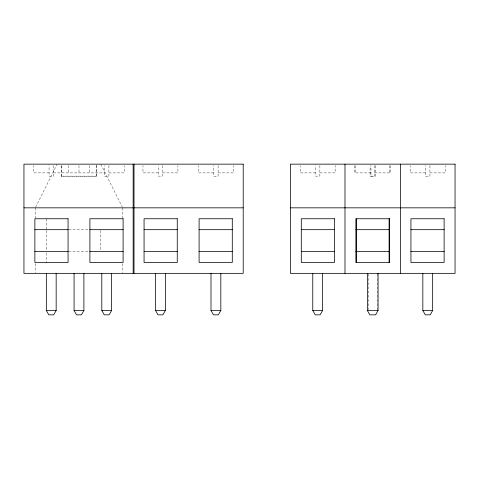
<?xml version="1.0" encoding="UTF-8"?>
<svg xmlns="http://www.w3.org/2000/svg" width="479" height="479" viewBox="0 0 479 479"><rect width="100%" height="100%" fill="white"/><g stroke="black" fill="none" stroke-linecap="round" stroke-linejoin="round"><path stroke-width="0.36" stroke-dasharray="2.4 1.8" d="M35.638 207.173L57.145 164.153M49.068 172.889L33.775 172.889L33.775 165.614M53.432 172.889L104.536 172.889M108.901 172.889L124.193 172.889L124.193 165.614M158.262 172.889L142.97 172.889L142.97 165.614M162.626 172.889L177.913 172.889L177.913 165.614M213.73 172.889L198.444 172.889L198.444 165.614M218.101 172.889L233.387 172.889L233.387 165.614M315.499 172.889L300.213 172.889L300.213 165.614M319.864 172.889L335.156 172.889L335.156 165.614M370.968 172.889L354.807 172.889L354.807 165.614M374.464 172.889L390.625 172.889L390.625 165.614M425.568 172.889L410.281 172.889L410.281 165.614M429.932 172.889L445.225 172.889L445.225 165.614M61.516 176.122L96.453 176.122M68.665 229.675L88.855 229.675M68.665 251.511L88.855 251.511M100.824 164.153L122.331 207.173M429.932 165.614L429.932 176.386L425.568 176.386L425.568 165.614M389.75 165.614L389.75 172.889M377.195 274.096L377.195 309.733M375.338 165.614L375.338 176.386L370.968 176.386L370.968 165.614M374.464 165.614L374.464 176.122L370.099 176.122L370.099 165.614M368.243 274.096L368.243 309.733M355.681 165.614L355.681 172.889M319.864 165.614L319.864 176.122L315.499 176.122L315.499 165.614M218.101 165.614L218.101 176.386L213.73 176.386L213.73 165.614M162.626 165.614L162.626 176.122L158.262 176.122L158.262 165.614M122.66 207.832L122.66 218.256M122.66 263.672L122.66 272.605M108.901 165.614L108.901 176.386L104.536 176.386L104.536 165.614M100.824 230.399L100.824 250.78M96.453 164.902L96.453 176.386L61.516 176.386L61.516 164.902M96.165 165.614L96.165 176.386M89.25 165.614L89.25 172.889M78.981 165.614L78.981 172.889M68.719 165.614L68.719 172.889M61.803 165.614L61.803 176.386M53.432 165.614L53.432 176.122L49.068 176.122L49.068 165.614M46.224 218.753L46.224 228.944M46.224 230.399L46.224 251.511M46.224 252.966L46.224 262.432M35.308 207.832L35.308 218.256M35.308 263.672L35.308 272.605"/><path stroke-width="0.72" d="M56.163 273.347L56.163 310.476L53.708 314.847L48.792 314.847L46.337 310.476L46.337 273.347M83.897 273.347L83.897 310.476L81.442 314.847L76.526 314.847L74.071 310.476L74.071 273.347M111.631 273.347L111.631 310.476L109.176 314.847L104.26 314.847L101.805 310.476L101.805 273.347M165.357 273.347L165.357 310.476L162.902 314.847L157.986 314.847L155.531 310.476L155.531 273.347M220.825 273.347L220.825 310.476L218.37 314.847L213.454 314.847L210.999 310.476L210.999 273.347M322.595 273.347L322.595 310.476L320.14 314.847L315.224 314.847L312.769 310.476L312.769 273.347M378.069 273.347L378.069 310.476L375.614 314.847L369.824 314.847L367.369 310.476L367.369 273.347M432.663 273.347L432.663 310.476L430.208 314.847L425.292 314.847L422.837 310.476L422.837 273.347M23.95 207.832L243.212 207.832M290.382 207.832L455.05 207.832M34.871 229.675L68.066 229.675M89.902 229.675L123.097 229.675M144.065 229.675L177.26 229.675M199.096 229.675L232.291 229.675M301.303 229.675L334.498 229.675M355.903 229.675L389.535 229.675M410.934 229.675L444.129 229.675M34.871 251.511L68.066 251.511M89.902 251.511L123.097 251.511M144.065 251.511L177.26 251.511M199.096 251.511L232.291 251.511M301.303 251.511L334.498 251.511M355.903 251.511L389.535 251.511M410.934 251.511L444.129 251.511M46.337 310.476L56.163 310.476M74.071 310.476L83.897 310.476M101.805 310.476L111.631 310.476M155.531 310.476L165.357 310.476M210.999 310.476L220.825 310.476M312.769 310.476L322.595 310.476M367.369 310.476L378.069 310.476M422.837 310.476L432.663 310.476M400.45 164.153L400.45 273.347M389.098 218.753L389.098 262.432M356.34 218.753L356.34 262.432M344.982 164.153L344.982 273.347M134.018 164.153L134.018 273.347M133.144 164.153L133.144 273.347M243.212 164.153L23.95 164.153L23.95 273.347L243.212 273.347L243.212 164.153M455.05 164.153L290.382 164.153L290.382 273.347L455.05 273.347L455.05 164.153M68.066 218.753L34.871 218.753L34.871 262.432L68.066 262.432L68.066 218.753M123.097 218.753L89.902 218.753L89.902 262.432L123.097 262.432L123.097 218.753M177.26 218.753L144.065 218.753L144.065 262.432L177.26 262.432L177.26 218.753M232.291 218.753L199.096 218.753L199.096 262.432L232.291 262.432L232.291 218.753M334.498 218.753L301.303 218.753L301.303 262.432L334.498 262.432L334.498 218.753M389.535 218.753L355.903 218.753L355.903 262.432L389.535 262.432L389.535 218.753M444.129 218.753L410.934 218.753L410.934 262.432L444.129 262.432L444.129 218.753"/></g></svg>
